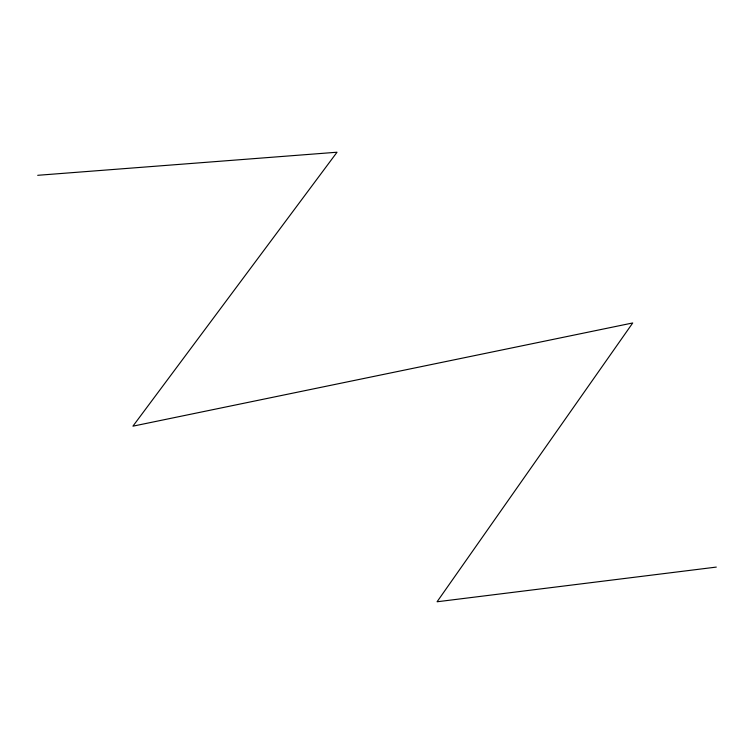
<?xml version="1.0" encoding="UTF-8"?>
<svg xmlns="http://www.w3.org/2000/svg" width="754" height="754" viewBox="0 0 754 754"><rect width="100%" height="100%" fill="white"/><g stroke="black" fill="none" stroke-linecap="round" stroke-linejoin="round"><path stroke-width="1.13" d="M716.3 567.093L437.066 601.777L632.738 322.957L132.911 426.17L337.029 152.223L37.7 175.305"/></g></svg>
